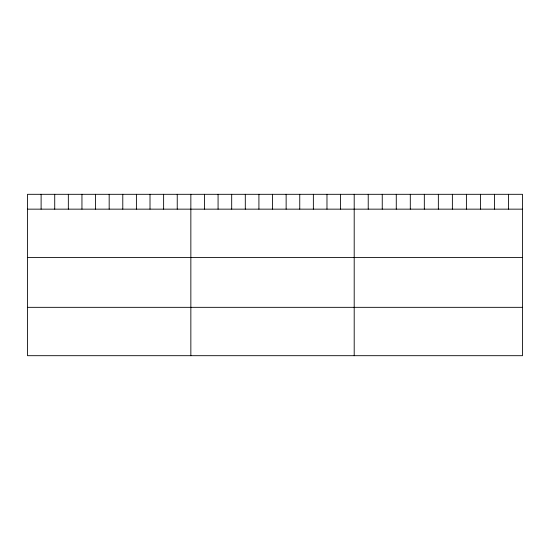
<?xml version="1.0" encoding="UTF-8"?>
<svg xmlns="http://www.w3.org/2000/svg" width="550" height="550" viewBox="0 0 550 550"><rect width="100%" height="100%" fill="white"/><g stroke="black" fill="none" stroke-linecap="round" stroke-linejoin="round"><path stroke-width="0.82" d="M522.5 209.151L522.5 355.692L27.5 355.692L27.5 194.308L522.5 194.308L522.5 209.151L27.5 209.151M27.5 257.51L522.5 257.51M27.5 307.333L522.5 307.333M508.475 194.308L508.475 209.151M494.45 194.308L494.45 209.151M480.425 194.308L480.425 209.151M466.4 194.308L466.4 209.151M452.375 194.308L452.375 209.151M438.35 194.308L438.35 209.151M424.325 194.308L424.325 209.151M410.3 194.308L410.3 209.151M396.275 194.308L396.275 209.151M382.25 194.308L382.25 209.151M368.225 194.308L368.225 209.151M354.2 194.308L354.2 355.692M340.587 194.308L340.587 209.151M326.975 194.308L326.975 209.151M313.363 194.308L313.363 209.151M299.75 194.308L299.75 209.151M286.137 194.308L286.137 209.151M272.525 194.308L272.525 209.151M258.913 194.308L258.913 209.151M245.3 194.308L245.3 209.151M231.688 194.308L231.688 209.151M218.075 194.308L218.075 209.151M204.462 194.308L204.462 209.151M190.85 194.308L190.85 355.692M177.238 194.308L177.238 209.151M163.625 194.308L163.625 209.151M150.012 194.308L150.012 209.151M136.4 194.308L136.4 209.151M122.787 194.308L122.787 209.151M109.175 194.308L109.175 209.151M95.562 194.308L95.562 209.151M81.95 194.308L81.95 209.151M68.338 194.308L68.338 209.151M54.725 194.308L54.725 209.151M41.112 194.308L41.112 209.151"/></g></svg>
